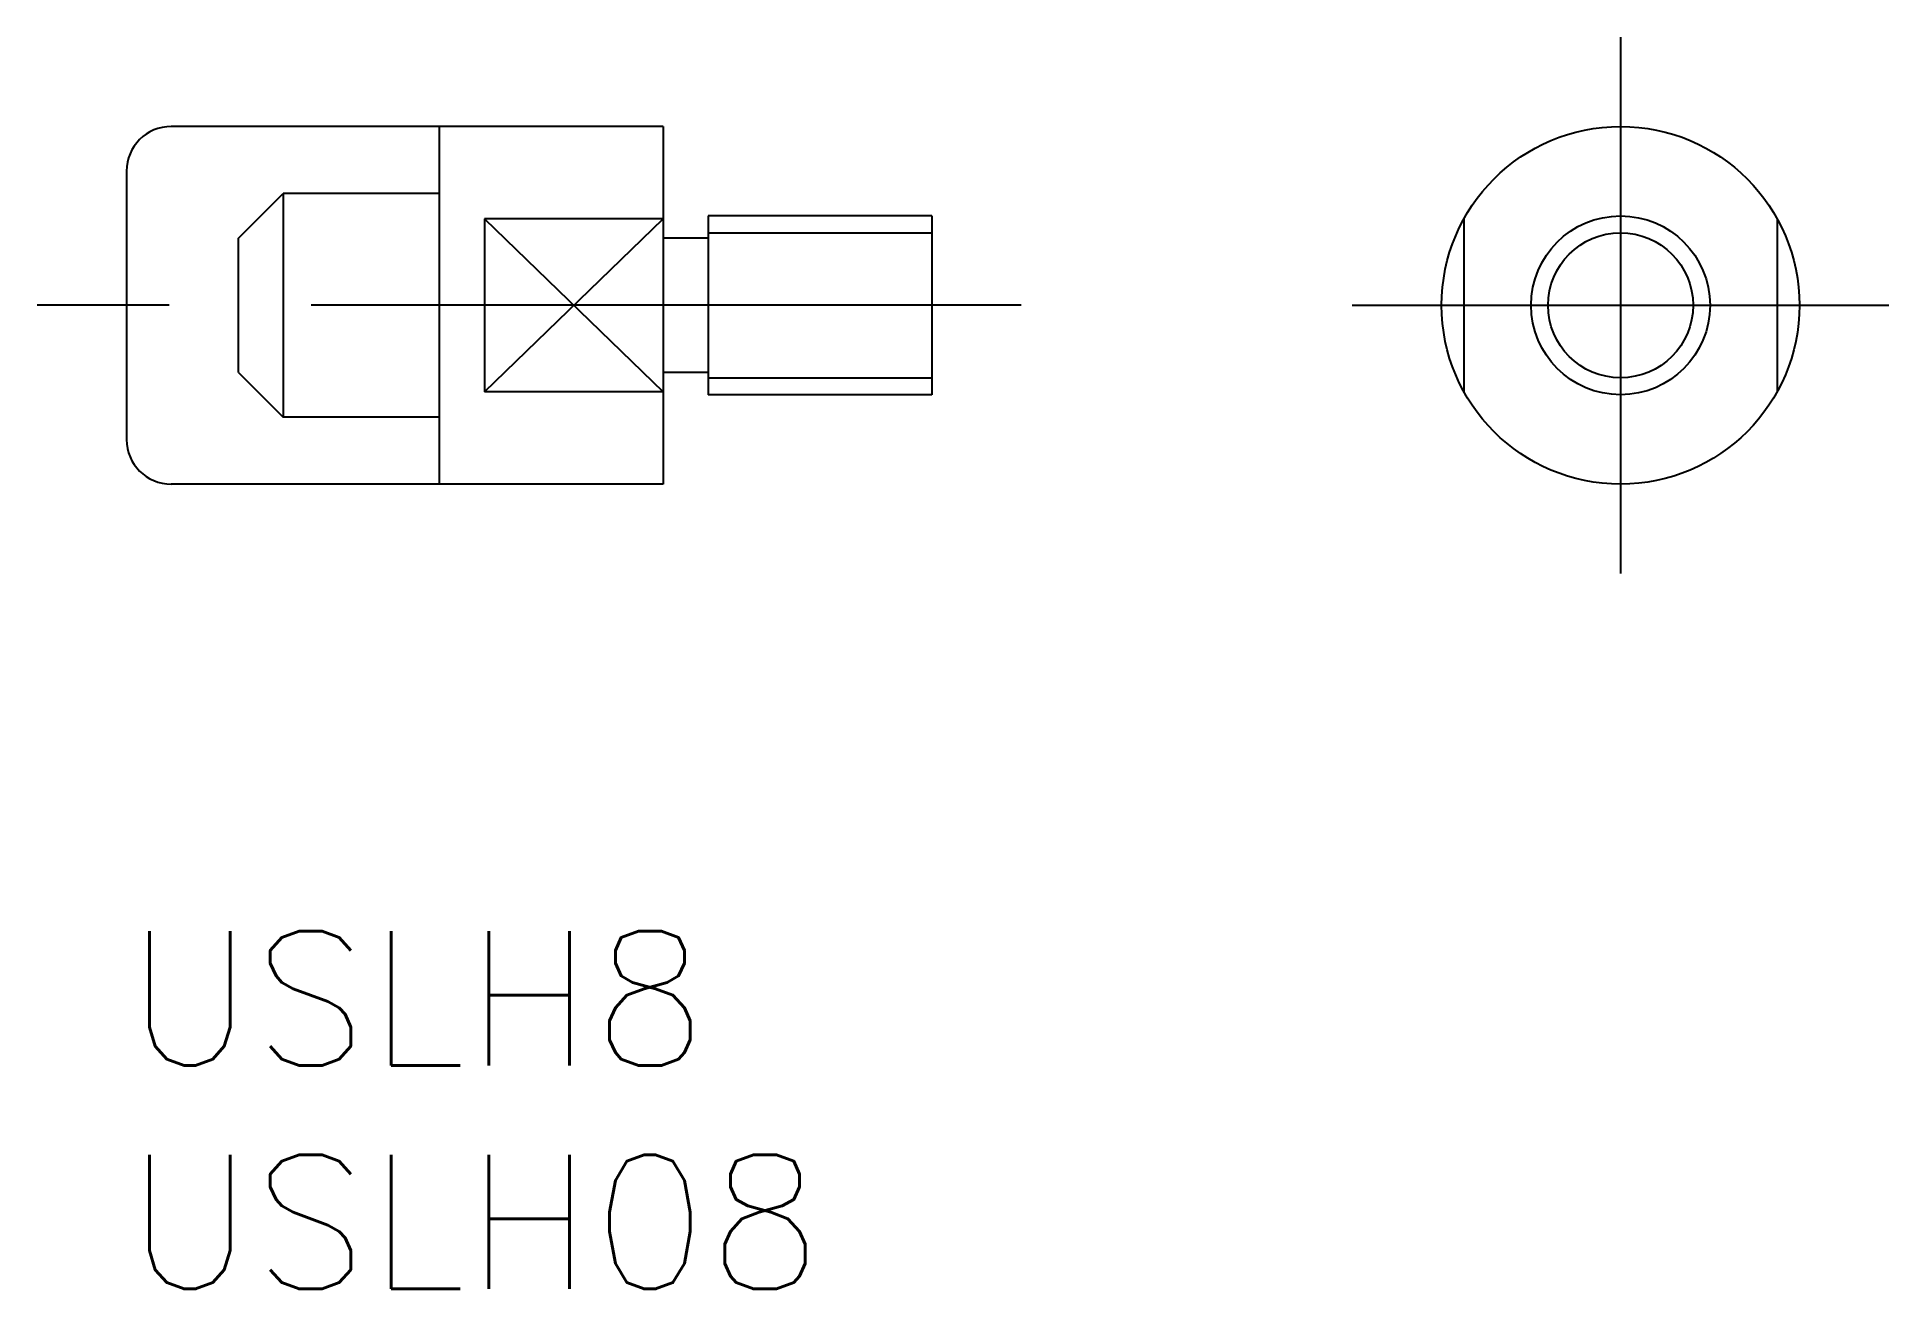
# Model space of a CAD drawing. Extents: x -2 to 39.4, y -8 to 20.
import ezdxf

# ---------------------------------------------------------------- set-up
doc = ezdxf.new("R2010")
doc.units = 0
doc.header["$LTSCALE"] = 0.5
doc.linetypes.add('CENTER', pattern=[50.8, 31.75, -6.35, 6.35, -6.35])
doc.linetypes.add('DASHED', pattern=[19.05, 12.7, -6.35])
for name, color, linetype in [('MSM_CENTER', 1, 'CENTER'), ('MSM_CONTINUOUS', 7, 'CONTINUOUS'), ('MSM_DASHED', 4, 'DASHED'), ('MSM_NARROW', 5, 'CONTINUOUS'), ('MSM_PART_NUMBER', 7, 'CONTINUOUS')]:
    doc.layers.add(name, color=color, linetype=linetype)
doc.styles.get("Standard").update_dxf_attribs({"font": 'txt.shx', "height": 3, "bigfont": 'bigfont.shx'})

# ---------------------------------------------------------------- blocks, each defined once
blk = doc.blocks.new('*U3')
at = {"layer": 'MSM_PART_NUMBER'}
blk.add_text('USLH8', height=3, dxfattribs=at).set_placement((0, -3))
blk = doc.blocks.new('*U4')
at = {"layer": 'MSM_PART_NUMBER'}
blk.add_text('USLH08', height=3, dxfattribs=at).set_placement((0, -8))

msp = doc.modelspace()

# ---------------------------------------------------------------- linework, layer by layer
at = {"layer": 'MSM_CENTER'}
for p, q in [((33.398, 20), (33.398, 8)), ((20, 14), (-2, 14)), ((27.398, 14), (39.398, 14))]:
    msp.add_line(p, q, dxfattribs=at)
at = {"layer": 'MSM_CONTINUOUS'}
for p, q in [((12, 18), (1, 18)), ((7, 10), (7, 18)), ((12, 18), (12, 10)), ((0, 17), (0, 11)), ((8, 15.936), (8, 12.064)), ((12, 15.936), (8, 15.936)), ((18, 16), (13, 16)), ((13, 16), (13, 12)), ((18, 16), (18, 12)), ((29.898, 15.936), (29.898, 12.064)), ((36.898, 15.936), (36.898, 12.064)), ((13, 15.5), (12, 15.5)), ((13, 12.5), (12, 12.5)), ((12, 12.064), (8, 12.064)), ((18, 12), (13, 12)), ((12, 10), (1, 10))]:
    msp.add_line(p, q, dxfattribs=at)
for radius in [4, 2]:
    msp.add_circle((33.398, 14), radius, dxfattribs=at)
for centre, start, end in [((1, 17), 90, 180), ((1, 11), 180, 270)]:
    msp.add_arc(centre, 1, start, end, dxfattribs=at)
at = {"layer": 'MSM_DASHED'}
for p, q in [((2.5, 15.5), (3.5, 16.5)), ((7, 16.5), (3.5, 16.5)), ((3.5, 16.5), (3.5, 11.5)), ((2.5, 12.5), (2.5, 15.5)), ((2.5, 12.5), (3.5, 11.5)), ((7, 11.5), (3.5, 11.5))]:
    msp.add_line(p, q, dxfattribs=at)
at = {"layer": 'MSM_NARROW'}
for p, q in [((8, 12.064), (12, 15.936)), ((8, 15.936), (12, 12.064)), ((13, 15.621), (18, 15.621)), ((13, 12.379), (18, 12.379))]:
    msp.add_line(p, q, dxfattribs=at)
msp.add_circle((33.398, 14), 1.621, dxfattribs=at)

# ---------------------------------------------------------------- block references
at = {"layer": 'MSM_CONTINUOUS'}
for name in ['*U3', '*U4']:
    msp.add_blockref(name, (0, 0), dxfattribs=at)

doc.saveas('drawing.dxf')
